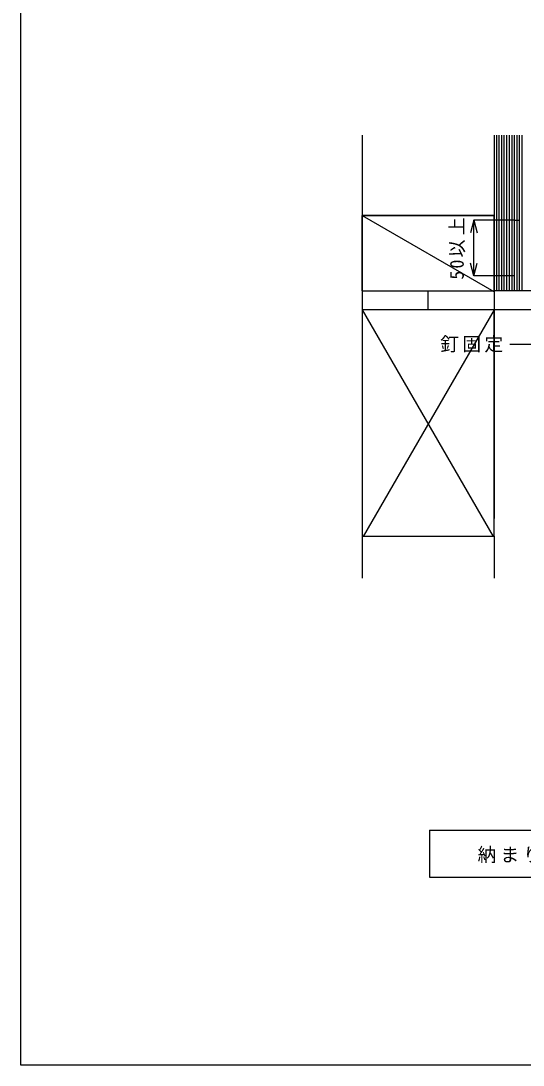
# Model space of a CAD drawing. Units: millimetres, scale not verified, with parts at other scales. Extents: x -416 to 484, y -609 to 676.
# Drawn here: x -416 to -16, y -609 to 222 of the extents above; entities that cross this region are included whole.
import ezdxf

# ---------------------------------------------------------------- set-up
doc = ezdxf.new("R2010")
doc.units = ezdxf.units.MM
doc.header["$LTSCALE"] = 5
for name, color, linetype in [('0-0_境界寸法', 7, 'Continuous'), ('A-0', 4, 'Continuous'), ('F-0', 2, 'Continuous')]:
    doc.layers.add(name, color=color, linetype=linetype)
doc.styles.add('ＭＳ ゴシック', font='')
doc.styles.get('ＭＳ ゴシック').set_extended_font_data('MS Gothic')

msp = doc.modelspace()

# ---------------------------------------------------------------- linework, layer by layer
at = {"layer": '0-0_境界寸法', "color": 2}
for q in [(-90.821, -459.358), (159.179, -421.858)]:
    msp.add_line((-90.821, -421.858), q, dxfattribs=at)
msp.add_lwpolyline([(-90.821, -459.358), (159.179, -459.358), (159.179, -421.858)], dxfattribs=at)
at = {"layer": 'A-0', "color": 7}
for p, q in [((-144.408, 131.251), (-144.408, -173.799)), ((-39.408, 131.251), (-39.408, -173.799)), ((-144.408, -187.756), (-144.408, -221.406)), ((-39.408, -187.756), (-39.408, -221.406))]:
    msp.add_line(p, q, dxfattribs=at)
at = {"layer": 'A-0', "color": 3}
for p, q in [((-39.408, 131.251), (-39.408, 7.244)), ((-39.408, 131.251), (-39.408, 7.244)), ((-27.409, 131.251), (-27.409, 7.244)), ((-23.108, 63.528), (-19.408, 63.528)), ((-91.908, -7.757), (-91.908, 7.366)), ((18.737, 7.244), (-39.408, 7.244)), ((18.737, -7.757), (-39.408, -7.757))]:
    msp.add_line(p, q, dxfattribs=at)
at = {"layer": 'A-0'}
for p, q in [((-37.408, 7.244), (-37.408, 131.251)), ((-35.408, 7.244), (-35.408, 131.251)), ((-33.408, 7.244), (-33.408, 131.251)), ((-31.408, 7.244), (-31.408, 131.251)), ((-29.408, 7.244), (-29.408, 131.251)), ((-23.408, 131.251), (-23.408, 7.244)), ((-21.408, 131.251), (-21.408, 7.244)), ((-19.408, 131.251), (-19.408, 7.244)), ((-17.408, 131.251), (-17.408, 7.244)), ((-144.408, 67.243), (-39.676, 6.776)), ((-55.619, 63.528), (-58.299, 53.528)), ((-55.619, 63.528), (-52.94, 53.528)), ((-23.62, 63.528), (-55.619, 63.528)), ((-55.619, 19.318), (-55.619, 63.528)), ((-20.408, 63.528), (-19.408, 63.528)), ((-19.408, 47.263), (-19.31, 47.361)), ((-55.619, 19.318), (-52.94, 29.318)), ((-144.408, -7.757), (-40.215, -188.225)), ((-39.408, -7.757), (-143.602, -188.225)), ((-27.025, -35.082), (2.681, -35.082))]:
    msp.add_line(p, q, dxfattribs=at)
at = {"layer": 'A-0', "color": 2}
msp.add_line((-25.408, 131.251), (-25.408, 7.244), dxfattribs=at)
at = {"layer": 'A-0', "color": 3}
for points in [[(-144.408, 7.244), (-144.408, 67.243), (-39.408, 67.243), (-39.408, 7.244)], [(-39.408, -36.094), (-39.408, -36.559), (-39.408, -39.206)]]:
    msp.add_lwpolyline(points, dxfattribs=at)
for points in [[(-39.408, 67.243), (-144.408, 67.243), (-144.408, 7.244), (-39.408, 7.244)], [(-39.408, -7.757), (-144.408, -7.757), (-144.408, -187.756), (-39.408, -187.756)]]:
    msp.add_lwpolyline(points, close=True, dxfattribs=at)
at = {"layer": 'A-0'}
msp.add_lwpolyline([(-23.62, 19.318), (-55.619, 19.318), (-58.299, 29.318)], dxfattribs=at)
at = {"layer": 'F-0'}
msp.add_lwpolyline([(-415.821, -608.833), (-415.821, 676.167), (484.178, 676.167), (484.178, -608.833)], close=True, dxfattribs=at)

# ---------------------------------------------------------------- texts
at = {"layer": '0-0_境界寸法', "insert": (-52.696, -448.108), "char_height": 11, "attachment_point": 7, "style": 'ＭＳ ゴシック'}
msp.add_mtext('\\T1.21;納まり詳細図\u3000S=1：5', dxfattribs=at)
at = {"layer": 'A-0', "color": 7, "insert": (-62.37, 16.28), "char_height": 11, "attachment_point": 7, "rotation": 90, "style": 'ＭＳ ゴシック'}
msp.add_mtext('\\T1.24;\\W0.95;50以上', dxfattribs=at)
at = {"layer": 'A-0', "color": 7, "insert": (-82.312, -41.738), "char_height": 11, "attachment_point": 7, "style": 'ＭＳ ゴシック'}
msp.add_mtext('\\T1.17;釘固定', dxfattribs=at)

doc.saveas('drawing.dxf')
